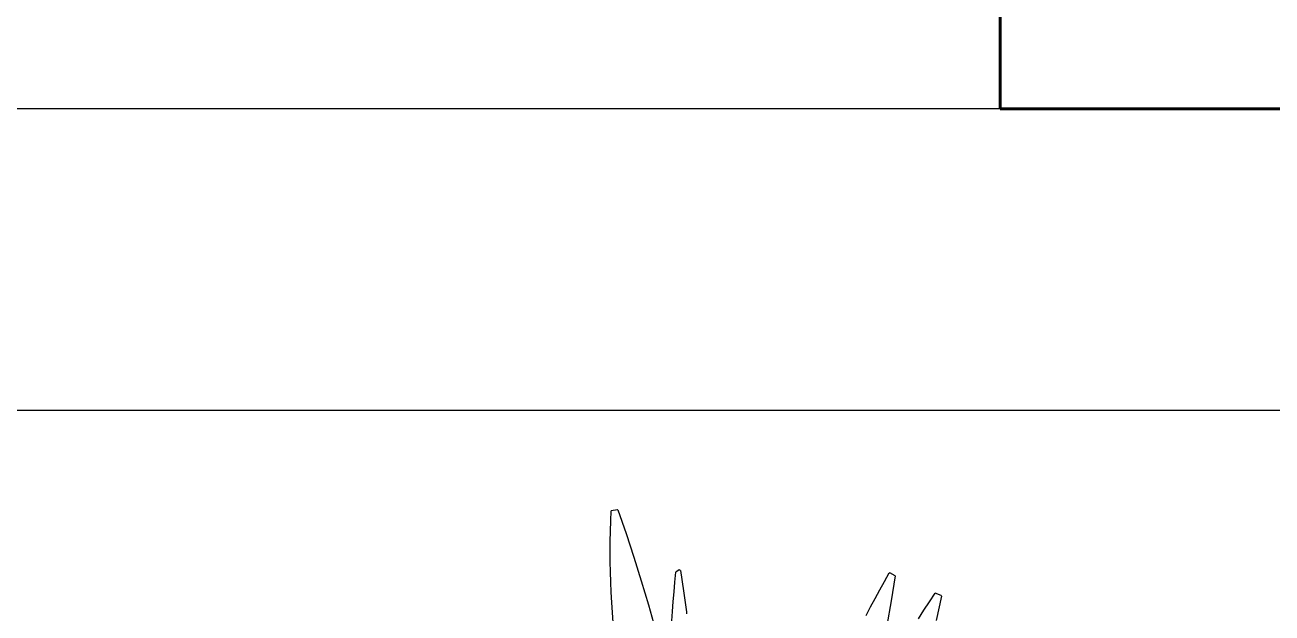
# Model space of a CAD drawing. Header units: metres. Extents: x 244.4 to 340.3, y -4.1 to 64.3.
# Drawn here: x 249.358 to 250.598, y 41.411 to 41.996 of the extents above; entities that cross this region are included whole.
import ezdxf

# ---------------------------------------------------------------- set-up
doc = ezdxf.new("R2010")
doc.units = ezdxf.units.M
doc.layers.add('A-WALL', color=6, linetype='Continuous', lineweight=60)
doc.layers.add('Edges', color=7, linetype='Continuous')

msp = doc.modelspace()

# ---------------------------------------------------------------- linework, layer by layer
at = {"layer": 'A-WALL'}
for q in [(250.3277, 42.7141), (251.4477, 41.9123)]:
    msp.add_line((250.3277, 41.9123), q, dxfattribs=at)
at = {"layer": 'Edges'}
for p, q in [((250.3277, 41.9123), (244.4009, 41.9123)), ((251.4277, 41.6123), (244.4009, 41.6123)), ((249.9406, 41.5025), (249.941, 41.5127)), ((249.9472, 41.5137), (249.941, 41.5127)), ((249.9477, 41.5134), (249.9472, 41.5137)), ((249.9477, 41.5134), (249.9557, 41.49)), ((249.9402, 41.4924), (249.9406, 41.5025)), ((249.94, 41.4822), (249.9402, 41.4924)), ((249.9557, 41.49), (249.9634, 41.4666)), ((249.9399, 41.4721), (249.94, 41.4822)), ((249.94, 41.462), (249.9399, 41.4721)), ((249.9402, 41.4518), (249.94, 41.462)), ((249.9634, 41.4666), (249.9708, 41.4429)), ((249.9405, 41.4417), (249.9402, 41.4518)), ((250.0043, 41.4418), (250.0052, 41.4515)), ((250.0087, 41.4538), (250.0052, 41.4515)), ((250.01, 41.4534), (250.0087, 41.4538)), ((250.01, 41.4534), (250.013, 41.4329)), ((250.2127, 41.4424), (250.2175, 41.4508)), ((250.2175, 41.4508), (250.2182, 41.4509)), ((250.2234, 41.448), (250.2182, 41.4509)), ((249.9409, 41.4316), (249.9405, 41.4417)), ((249.9708, 41.4429), (249.9779, 41.4192)), ((250.0035, 41.432), (250.0043, 41.4418)), ((250.208, 41.434), (250.2127, 41.4424)), ((250.2234, 41.448), (250.2195, 41.4232)), ((249.9415, 41.4215), (249.9409, 41.4316)), ((250.0027, 41.4223), (250.0035, 41.432)), ((250.013, 41.4329), (250.0158, 41.4121)), ((250.1989, 41.417), (250.2034, 41.4255)), ((250.2034, 41.4255), (250.208, 41.434)), ((250.2575, 41.4222), (250.2632, 41.4307)), ((250.269, 41.4283), (250.2632, 41.4307)), ((250.2693, 41.4278), (250.264, 41.4037)), ((250.2693, 41.4278), (250.269, 41.4283)), ((249.9422, 41.4115), (249.9415, 41.4215)), ((249.943, 41.4014), (249.9422, 41.4115)), ((249.9779, 41.4192), (249.9846, 41.3954)), ((250.0014, 41.4031), (250.002, 41.4126)), ((250.002, 41.4126), (250.0027, 41.4223)), ((250.0158, 41.4121), (250.016, 41.4101)), ((250.1945, 41.4084), (250.1989, 41.417)), ((250.2195, 41.4232), (250.2152, 41.3985)), ((250.2466, 41.4052), (250.252, 41.4137)), ((250.252, 41.4137), (250.2575, 41.4222))]:
    msp.add_line(p, q, dxfattribs=at)

doc.saveas('drawing.dxf')
